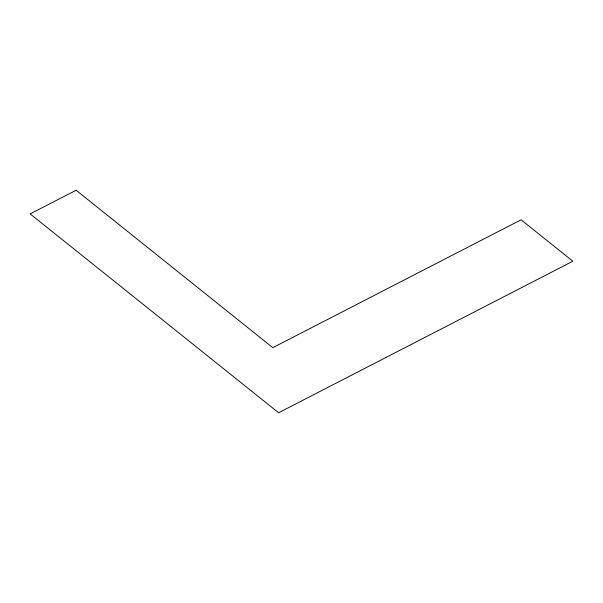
<?xml version="1.0" encoding="UTF-8"?>
<svg xmlns="http://www.w3.org/2000/svg" width="603" height="603" viewBox="0 0 603 603"><rect width="100%" height="100%" fill="white"/><g stroke="black" fill="none" stroke-linecap="round" stroke-linejoin="round"><path stroke-width="0.9" d="M76.121 190.239L30.15 213.914L278.616 412.761L572.85 261.22L521.09 219.794L272.827 347.66L76.121 190.239"/></g></svg>
